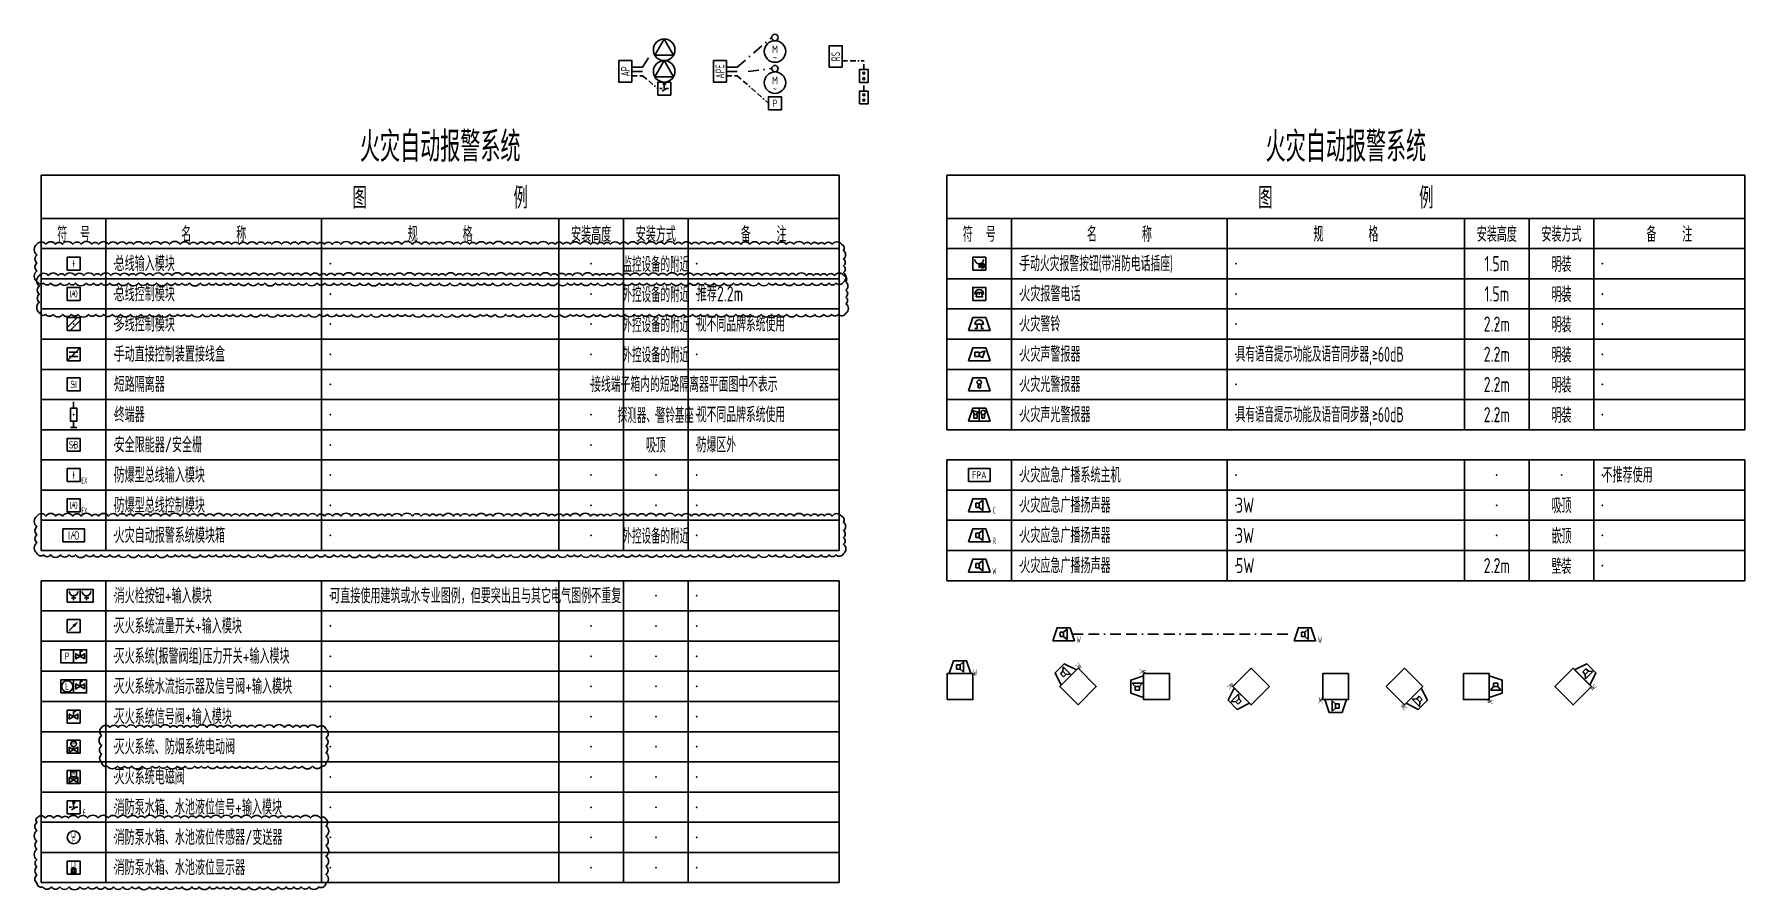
# Model space of a CAD drawing. Header units: millimetres. Extents: x -1040173 to 349982, y -145921 to 298175.
# Drawn here: x -566282 to -526618, y -69251 to -49416 of the extents above; entities that cross this region are included whole.
import ezdxf
from ezdxf.enums import TextEntityAlignment as Align

# ---------------------------------------------------------------- set-up
doc = ezdxf.new("R2010")
doc.units = ezdxf.units.MM
doc.header["$LTSCALE"] = 500
doc.header["$MEASUREMENT"] = 0
for name, pattern in [('BORDER', [1.75, 0.5, -0.25, 0.5, -0.25, 0, -0.25]), ('BORDER2', [0.875, 0.25, -0.125, 0.25, -0.125, 0, -0.125]), ('DASHDOT', [1, 0.5, -0.25, 0, -0.25])]:
    doc.linetypes.add(name, pattern=pattern)
doc.layers.get('0').update_dxf_attribs({"color": 255, "linetype": 'CONTINUOUS'})
for name, color, linetype in [('E-BAS-DEVC', 3, 'CONTINUOUS'), ('E-BRST-WIRE', 2, 'BORDER'), ('E-CTRL-WIRE', 3, 'BORDER2'), ('E-FAS-DEVC', 3, 'CONTINUOUS'), ('E-POWR-DEVC', 3, 'CONTINUOUS'), ('E-POWR-EQPM', 3, 'CONTINUOUS'), ('E-POWR-WIRE', 4, 'DASHDOT'), ('E-UNIV-DIAG', 2, 'CONTINUOUS'), ('E-UNIV-EL', 140, 'CONTINUOUS'), ('E-UNIV-NOTE', 6, 'CONTINUOUS'), ('S_COLU', 2, 'CONTINUOUS'), ('VPORTS', 7, 'CONTINUOUS')]:
    doc.layers.add(name, color=color, linetype=linetype)
doc.styles.add('TH-STYLE3', font='tssdeng.shx', dxfattribs={"width": 0.7, "bigfont": 'tssdchn.shx'})

# ---------------------------------------------------------------- blocks, each defined once
blk = doc.blocks.new('E-BKTS2')
for p, q in [((0, 0), (185, 0)), ((0, -7), (0, 0)), ((185, 0), (185, -7)), ((185, -7), (0, -7))]:
    blk.add_line(p, q)
at = {"linetype": 'Continuous'}
for p, q in [((15, 0), (15, -7)), ((65, 0), (65, -7)), ((120, 0), (120, -7)), ((135, 0), (135, -7)), ((150, 0), (150, -7))]:
    blk.add_line(p, q, dxfattribs=at)
for p in [(7.5, -3.5), (17, -3.5), (67, -3.5), (127.5, -3.5), (142.5, -3.5), (152, -3.5)]:
    blk.add_point(p, dxfattribs=at)
blk = doc.blocks.new('E-BKTS1')
blk.add_line((0, -10), (185, -10))
at = {"linetype": 'Continuous'}
for p, q in [((15, -10), (15, -17)), ((65, -10), (65, -17)), ((120, -10), (120, -17)), ((135, -10), (135, -17)), ((150, -10), (150, -17))]:
    blk.add_line(p, q, dxfattribs=at)
blk.add_lwpolyline([(0, 0), (185, 0), (185, -17), (0, -17)], close=True)
at = {"layer": 'E-UNIV-NOTE', "style": 'TH-STYLE3', "width": 0.7}
for s, height, p in [('图                例', 5, (92.5, -5)), ('安装高度', 3.5, (127.5, -13.5)), ('安装方式', 3.5, (142.5, -13.5))]:
    blk.add_text(s, height=height, dxfattribs=at).set_placement(p, align=Align.MIDDLE)
at = {"layer": 'E-UNIV-NOTE', "linetype": 'Continuous', "style": 'TH-STYLE3', "width": 0.7}
for s, p in [('符  号', (7.5, -13.5)), ('名       称', (40, -13.5)), ('规       格', (92.5, -13.5)), ('备    注', (167.5, -13.5))]:
    blk.add_text(s, height=3.5, dxfattribs=at).set_placement(p, align=Align.MIDDLE)
blk = doc.blocks.new('E-BFAS510')
blk.add_lwpolyline([(-1.5, -1.5), (-1.5, 1.5), (1.5, 1.5), (1.5, -1.5)], close=True)
at = {"layer": 'E-UNIV-EL', "style": 'TH-STYLE3', "width": 0.7}
blk.add_attdef('F', text='', height=1.7, dxfattribs=at).set_placement((0, 0), align=Align.MIDDLE)
blk = doc.blocks.new('E-BFAS521')
blk.add_lwpolyline([(-1.5, -1.5), (-1.5, 1.5), (1.5, 1.5), (1.5, -1.5)], close=True)
at = {"layer": 'E-UNIV-EL'}
for p, q in [((-1.5, -0.79), (0.79, 1.5)), ((-0.79, -1.5), (1.5, 0.79))]:
    blk.add_line(p, q, dxfattribs=at)
blk = doc.blocks.new('E-BFAS522')
blk.add_lwpolyline([(-1.5, -1.5), (-1.5, 1.5), (1.5, 1.5), (1.5, -1.5)], close=True)
at = {"layer": 'E-UNIV-EL'}
for p, q in [((-1.5, -1.5), (1.5, 1.5)), ((-1, 0.5), (1, 0.5)), ((-1, -0.5), (1, -0.5))]:
    blk.add_line(p, q, dxfattribs=at)
blk = doc.blocks.new('E-BFAS540')
blk.add_lwpolyline([(-1.5, -1.5), (-1.5, 1.5), (1.5, 1.5), (1.5, -1.5)], close=True)
at = {"layer": 'E-UNIV-EL', "style": 'TH-STYLE3', "width": 0.7}
blk.add_attdef('F', text='', height=1.7, dxfattribs=at).set_placement((0, 0), align=Align.MIDDLE)
blk = doc.blocks.new('E-BFAS610')
blk.add_lwpolyline([(-1.5, -1.5), (-1.5, 1.5), (1.5, 1.5), (1.5, -1.5)], close=True)
at = {"layer": 'E-UNIV-EL'}
for p, q in [((0, 0), (0, -1)), ((-0.5, -0.5), (0.5, -0.5))]:
    blk.add_line(p, q, dxfattribs=at)
blk.add_arc((0, 1), 1, 180, 0, dxfattribs=at)
blk = doc.blocks.new('E-BFAS620')
blk.add_lwpolyline([(-1.5, -1.5), (-1.5, 1.5), (1.5, 1.5), (1.5, -1.5)], close=True)
at = {"layer": 'E-UNIV-EL', "style": 'TH-STYLE3', "width": 0.7}
blk.add_attdef('F', text='', height=1.7, dxfattribs=at).set_placement((0, 0), align=Align.MIDDLE)
blk = doc.blocks.new('E-BFAS621-2')
blk.add_lwpolyline([(-1.5, -1.5), (-1.5, 1.5), (1.5, 1.5), (1.5, -1.5)], close=True)
at = {"layer": 'E-UNIV-EL'}
for p in [(0, 0), (0.58, 1.15)]:
    blk.add_line(p, (0, 1.15), dxfattribs=at)
blk.add_lwpolyline([(1, -0.58), (1, 0.58), (-1, -0.58), (-1, 0.58)], close=True, dxfattribs=at)
blk = doc.blocks.new('E-BFAS622')
blk.add_lwpolyline([(-1.5, -1.5), (-1.5, 1.5), (1.5, 1.5), (1.5, -1.5)], close=True)
at = {"layer": 'E-UNIV-EL'}
blk.add_circle((0, 0), 1.3, dxfattribs=at)
at = {"layer": 'E-UNIV-EL', "style": 'TH-STYLE3', "width": 0.7}
blk.add_attdef('S', text='', height=1.7, dxfattribs=at).set_placement((0, 0), align=Align.MIDDLE)
blk = doc.blocks.new('E-BFAS550')
blk.add_lwpolyline([(-1.5, -1.5), (-1.5, 1.5), (1.5, 1.5), (1.5, -1.5)], close=True)
at = {"layer": 'E-UNIV-EL', "style": 'TH-STYLE3', "width": 0.7}
blk.add_attdef('F', text='', height=1.7, dxfattribs=at).set_placement((0, 0), align=Align.MIDDLE)
blk = doc.blocks.new('E-BFAS520')
blk.add_lwpolyline([(-1.5, -1.5), (-1.5, 1.5), (1.5, 1.5), (1.5, -1.5)], close=True)
at = {"layer": 'E-UNIV-EL', "style": 'TH-STYLE3', "width": 0.5}
blk.add_attdef('F', text='', height=1.7, dxfattribs=at).set_placement((0, 0), align=Align.MIDDLE)
blk = doc.blocks.new('E-BFAS310')
blk.add_lwpolyline([(-2.5, -1.5), (-1.5, 1.5), (1.5, 1.5), (2.5, -1.5)], close=True)
at = {"layer": 'E-UNIV-EL'}
blk.add_line((1, 0), (-1, 0), dxfattribs=at)
for points in [[(-0.5, 0), (-0.5, -1), (-1, -1)], [(0.5, 0), (0.5, -1), (1, -1)]]:
    blk.add_lwpolyline(points, dxfattribs=at)
blk.add_arc((0, 0), 1, 0, 180, dxfattribs=at)
blk = doc.blocks.new('E-BFAS311')
blk.add_lwpolyline([(-2.5, -1.5), (-1.5, 1.5), (1.5, 1.5), (2.5, -1.5)], close=True)
at = {"layer": 'E-UNIV-EL'}
for p, q in [((-1, 0.5), (-1, -0.5)), ((0, 0.5), (-1, 0.5)), ((0, 0.25), (1.25, 0.83)), ((0, -0.5), (0, 0.5)), ((1.25, 0.83), (0.75, -0.83)), ((0, -0.5), (-1, -0.5)), ((0, -0.25), (0.75, -0.83))]:
    blk.add_line(p, q, dxfattribs=at)
blk = doc.blocks.new('E-BFAS320')
blk.add_lwpolyline([(-2.5, -1.5), (-1.5, 1.5), (1.5, 1.5), (2.5, -1.5)], close=True)
at = {"layer": 'E-UNIV-EL'}
for p, q in [((-0.3, 0.1), (-0.3, -0.8)), ((0.3, 0.1), (0.3, -0.8)), ((0.3, -0.8), (-0.3, -0.8))]:
    blk.add_line(p, q, dxfattribs=at)
blk.add_circle((0, 0.5), 0.5, dxfattribs=at)
blk = doc.blocks.new('E-BFAS330')
blk.add_lwpolyline([(-2.5, -1.5), (-1.5, 1.5), (1.5, 1.5), (2.5, -1.5)], close=True)
at = {"layer": 'E-UNIV-EL'}
for p, q in [((-1.56, 1), (-0.24, 0.6)), ((-1.1, 0), (-1.56, 1)), ((-0.5, 0), (-1.3, 0)), ((-1.3, 0), (-1.3, -0.8)), ((-0.7, 0), (-0.24, 0.6)), ((-0.5, 0), (-0.5, -0.8)), ((0, 1.5), (0, -1.5)), ((0.6, 0.1), (0.6, -0.8)), ((1.2, 0.1), (1.2, -0.8)), ((-1.3, -0.8), (-0.5, -0.8)), ((1.2, -0.8), (0.6, -0.8))]:
    blk.add_line(p, q, dxfattribs=at)
blk.add_circle((0.9, 0.5), 0.5, dxfattribs=at)
blk = doc.blocks.new('E-BFAS420')
blk.add_lwpolyline([(-2.5, -1.5), (-2.5, 1.5), (2.5, 1.5), (2.5, -1.5)], close=True)
at = {"layer": 'E-UNIV-EL', "style": 'TH-STYLE3', "width": 0.7}
blk.add_attdef('F', text='', height=1.7, dxfattribs=at).set_placement((0, 0), align=Align.MIDDLE)
blk = doc.blocks.new('E-BFAS212')
blk.add_lwpolyline([(-1.5, -1.5), (-1.5, 1.5), (1.5, 1.5), (1.5, -1.5)], close=True)
at = {"layer": 'E-UNIV-EL'}
blk.add_line((0, 0), (0, -1), dxfattribs=at)
for radius in [0.5, 0.25]:
    blk.add_circle((0.75, -0.5), radius, dxfattribs=at)
blk.add_arc((0, 1), 1, 180, 0, dxfattribs=at)
blk = doc.blocks.new('E-BFAS220')
blk.add_lwpolyline([(-1.5, -1.5), (-1.5, 1.5), (1.5, 1.5), (1.5, -1.5)], close=True)
at = {"layer": 'E-UNIV-EL'}
blk.add_lwpolyline([(0.58, 0), (1, 0, 1), (-1, 0), (-0.58, 0)], format="xyb", dxfattribs=at)
blk.add_lwpolyline([(-0.75, -0.67), (-0.5, 0.33), (0.5, 0.33), (0.75, -0.67)], close=True, dxfattribs=at)
blk = doc.blocks.new('E-BFAS510-3')
blk.add_lwpolyline([(-1.5, -1.5), (-1.5, 1.5), (1.5, 1.5), (1.5, -1.5)], close=True)
at = {"layer": 'E-UNIV-EL', "style": 'TH-STYLE3'}
for tag, height, width, p in [('F', 1.7, 0.7, (0, 0)), ('S', 1.5, 0.5, (2.5, -1.25))]:
    blk.add_attdef(tag, text='', height=height, dxfattribs=dict(at, width=width)).set_placement(p, align=Align.MIDDLE)
blk = doc.blocks.new('E-BFAS520-3')
blk.add_lwpolyline([(-1.5, -1.5), (-1.5, 1.5), (1.5, 1.5), (1.5, -1.5)], close=True)
at = {"layer": 'E-UNIV-EL', "style": 'TH-STYLE3', "width": 0.5}
for tag, height, p in [('F', 1.7, (0, 0)), ('S', 1.5, (2.5, -1.25))]:
    blk.add_attdef(tag, text='', height=height, dxfattribs=at).set_placement(p, align=Align.MIDDLE)
blk = doc.blocks.new('E-BFAS630-2')
blk.add_lwpolyline([(-1.5, -1.51), (-1.5, 1.49), (1.5, 1.49), (1.5, -1.51)], close=True)
at = {"layer": 'E-UNIV-EL'}
for p, q in [((0, 0.7), (0, 0.5)), ((0, 0.4), (0, 0.25)), ((0, 0.15), (0, 0)), ((0.2, 1.07), (0.45, 1.07)), ((-1, -0.01), (-0.5, -0.01)), ((0, -0.1), (0, -0.3))]:
    blk.add_line(p, q, dxfattribs=at)
blk.add_lwpolyline([(0, 1.45, -0.533333), (0, 0.7, -0.533333)], format="xyb", close=True, dxfattribs=at)
blk.add_lwpolyline([(1, -0.01), (0.5, -0.01), (-0.5, -0.59)], dxfattribs=at)
at = {"layer": 'E-UNIV-EL', "style": 'TH-STYLE3', "width": 0.5}
blk.add_attdef('F', text='', height=1.5, dxfattribs=at).set_placement((2.5, -1.26), align=Align.MIDDLE)
blk = doc.blocks.new('E-BFAS410-2')
blk.add_lwpolyline([(-2.5, -1.5), (-1.5, 1.5), (1.5, 1.5), (2.5, -1.5)], close=True)
at = {"layer": 'E-UNIV-EL'}
for p, q in [((0, 0.5), (-0.8, 0.5)), ((-0.8, 0.5), (-0.8, -0.5)), ((0, 0.5), (0.8, 1.2)), ((0, -0.5), (0, 0.5)), ((0.8, 1.2), (0.8, -1.2)), ((0, -0.5), (-0.8, -0.5)), ((0, -0.5), (0.8, -1.2))]:
    blk.add_line(p, q, dxfattribs=at)
at = {"layer": 'E-UNIV-EL', "style": 'TH-STYLE3', "width": 0.5}
blk.add_attdef('F', text='', height=1.5, dxfattribs=at).set_placement((3.5, -1.25), align=Align.MIDDLE)
blk = doc.blocks.new('E-BFAS410-3')
blk.add_lwpolyline([(-2.5, -1.5), (-1.5, 1.5), (1.5, 1.5), (2.5, -1.5)], close=True)
at = {"layer": 'E-UNIV-EL'}
for p, q in [((0, 0.5), (-0.8, 0.5)), ((-0.8, 0.5), (-0.8, -0.5)), ((0, 0.5), (0.8, 1.2)), ((0, -0.5), (0, 0.5)), ((0.8, 1.2), (0.8, -1.2)), ((0, -0.5), (-0.8, -0.5)), ((0, -0.5), (0.8, -1.2))]:
    blk.add_line(p, q, dxfattribs=at)
at = {"layer": 'E-UNIV-EL', "style": 'TH-STYLE3', "width": 0.5}
blk.add_attdef('F', text='', height=1.5, dxfattribs=at).set_placement((3.5, -1.25), align=Align.MIDDLE)
blk = doc.blocks.new('E-BFAS410-4')
blk.add_lwpolyline([(-2.5, -1.5), (-1.5, 1.5), (1.5, 1.5), (2.5, -1.5)], close=True)
at = {"layer": 'E-UNIV-EL'}
for p, q in [((0, 0.5), (-0.8, 0.5)), ((-0.8, 0.5), (-0.8, -0.5)), ((0, 0.5), (0.8, 1.2)), ((0, -0.5), (0, 0.5)), ((0.8, 1.2), (0.8, -1.2)), ((0, -0.5), (-0.8, -0.5)), ((0, -0.5), (0.8, -1.2))]:
    blk.add_line(p, q, dxfattribs=at)
at = {"layer": 'E-UNIV-EL', "style": 'TH-STYLE3', "width": 0.5}
blk.add_attdef('F', text='', height=1.5, dxfattribs=at).set_placement((3.5, -1.25), align=Align.MIDDLE)
blk = doc.blocks.new('E-BFAS910')
for p, q in [((1.5, 0), (0, 0)), ((6, 0), (4.5, 0)), ((6, -0.75), (6, 0.75))]:
    blk.add_line(p, q)
blk.add_lwpolyline([(1.5, -0.75), (1.5, 0.75), (4.5, 0.75), (4.5, -0.75)], close=True)
blk = doc.blocks.new('E-BFAS621-4')
blk.add_lwpolyline([(-1.5, -1.5), (-1.5, 1.5), (1.5, 1.5), (1.5, -1.5)], close=True)
at = {"layer": 'E-UNIV-EL'}
blk.add_line((0, 0), (0, -0.7), dxfattribs=at)
blk.add_lwpolyline([(1, -1.28), (1, -0.12), (-1, -1.28), (-1, -0.12)], close=True, dxfattribs=at)
blk.add_circle((0, 0.65), 0.65, dxfattribs=at)
at = {"layer": 'E-UNIV-EL', "style": 'TH-STYLE3', "width": 0.7}
blk.add_attdef('F', text='', height=1, dxfattribs=at).set_placement((0, 0.65), align=Align.MIDDLE)
blk = doc.blocks.new('E-BFAS621-3')
blk.add_lwpolyline([(-1.5, -1.5), (-1.5, 1.5), (1.5, 1.5), (1.5, -1.5)], close=True)
at = {"layer": 'E-UNIV-EL'}
for p, q in [((-0.65, 1.3), (0.65, 1.3)), ((-0.65, 0), (-0.65, 1.3)), ((-0.65, 0), (0.65, 0)), ((0, 0), (0, -0.7)), ((0.65, 0), (0.65, 1.3))]:
    blk.add_line(p, q, dxfattribs=at)
blk.add_lwpolyline([(1, -1.28), (1, -0.12), (-1, -1.28), (-1, -0.12)], close=True, dxfattribs=at)
at = {"layer": 'E-UNIV-EL', "style": 'TH-STYLE3', "width": 0.7}
blk.add_attdef('F', text='', height=1, dxfattribs=at).set_placement((0, 0.65), align=Align.MIDDLE)
blk = doc.blocks.new('E-BFAS011')
blk.add_lwpolyline([(-2.5, -1.5), (-2.5, 1.5), (2.5, 1.5), (2.5, -1.5)], close=True)
at = {"layer": 'E-UNIV-EL', "style": 'TH-STYLE3', "width": 0.7}
blk.add_attdef('F', text='', height=2, dxfattribs=at).set_placement((0, 0), align=Align.MIDDLE)
blk = doc.blocks.new('E-BFAS622-2')
blk.add_lwpolyline([(-1.5, -1.5), (-1.5, 1.5), (1.5, 1.5), (1.5, -1.5)], close=True)
at = {"layer": 'E-UNIV-EL'}
blk.add_line((-1.06, -1.06), (0, 0), dxfattribs=at)
blk.add_lwpolyline([(0, 0, 0.75, 0, 0), (1.06, 1.06, 0, 0, 0)], format="xyseb", dxfattribs=at)
blk = doc.blocks.new('E-BFAS630-3')
blk.add_circle((0, 0), 1.5)
at = {"layer": 'E-UNIV-EL', "style": 'TH-STYLE3', "width": 0.5}
for p in [(0, 0.75), (0, -0.75)]:
    blk.add_attdef('F', text='', height=1.5, dxfattribs=at).set_placement(p, align=Align.MIDDLE)
blk = doc.blocks.new('E-BFAS630-4')
blk.add_lwpolyline([(-1.5, -1.5), (-1.5, 1.5), (1.5, 1.5), (1.5, -1.5)], close=True)
at = {"layer": 'E-UNIV-EL'}
for points in [[(-0.5, -0.25), (-0.5, -1.25), (0.5, -1.25), (0.5, -0.25)], [(-0.3, -0.45), (-0.3, -1.05), (0.3, -1.05), (0.3, -0.45)]]:
    blk.add_lwpolyline(points, close=True, dxfattribs=at)
at = {"layer": 'E-UNIV-EL', "style": 'TH-STYLE3', "width": 0.5}
blk.add_attdef('F', text='', height=1.5, dxfattribs=at).set_placement((0, 0.75), align=Align.MIDDLE)
blk = doc.blocks.new('E-BDB054')
blk.add_circle((0, 0), 2.5)
at = {"layer": 'E-UNIV-EL'}
blk.add_lwpolyline([(0, 2.5), (-2.17, -1.25), (2.17, -1.25)], close=True, dxfattribs=at)
blk = doc.blocks.new('E-BFAS23-3')
blk.add_lwpolyline([(-1.5, -1.5), (-1.5, 1.5), (1.5, 1.5), (1.5, -1.5)], close=True)
at = {"layer": 'E-UNIV-EL'}
for p, q in [((-1, 0), (-0.5, 0)), ((0, 0.71), (0, 0.51)), ((0, 0.41), (0, 0.26)), ((0, 0.16), (0, 0.01)), ((0.2, 1.08), (0.45, 1.08)), ((0, -0.09), (0, -0.29))]:
    blk.add_line(p, q, dxfattribs=at)
blk.add_lwpolyline([(1, 0), (0.5, 0), (-0.5, -0.58)], dxfattribs=at)
blk.add_lwpolyline([(0, 1.46, -0.533333), (0, 0.71, -0.533333)], format="xyb", close=True, dxfattribs=at)
blk = doc.blocks.new('E-BDB001')
blk.add_lwpolyline([(-2.5, -1.5), (-2.5, 1.5), (2.5, 1.5), (2.5, -1.5)], close=True)
at = {"layer": 'E-UNIV-EL', "style": 'TH-STYLE3', "width": 0.7}
blk.add_attdef('BOX', text='', height=2, dxfattribs=at).set_placement((0, 0), align=Align.MIDDLE)
blk = doc.blocks.new('E-BDB004')
blk.add_lwpolyline([(-2.5, -1.5), (-2.5, 1.5), (2.5, 1.5), (2.5, -1.5)], close=True)
at = {"layer": 'E-UNIV-EL', "style": 'TH-STYLE3', "width": 0.7}
blk.add_attdef('BOX', text='', height=2, dxfattribs=at).set_placement((0, 0), align=Align.MIDDLE)
blk = doc.blocks.new('E-BDB052')
blk.add_circle((0, 0), 2.5)
at = {"layer": 'E-UNIV-EL', "style": 'TH-STYLE3', "width": 0.7}
for s, p in [('M', (0, 0.5)), ('~', (0, -1.5))]:
    blk.add_text(s, height=1.8, dxfattribs=at).set_placement(p, align=Align.MIDDLE)
blk = doc.blocks.new('E-BFAS810')
blk.add_lwpolyline([(-2.5, -1.5), (-2.5, 1.5), (2.5, 1.5), (2.5, -1.5)], close=True)
at = {"layer": 'E-UNIV-EL', "style": 'TH-STYLE3', "width": 0.7}
blk.add_attdef('BOX', text='', height=2, dxfattribs=at).set_placement((0, 0), align=Align.MIDDLE)
blk = doc.blocks.new('E-BSW121')
blk.add_lwpolyline([(-1, -1.5), (-1, 1.5), (1, 1.5), (1, -1.5)], close=True)
at = {"layer": 'E-UNIV-EL'}
for centre in [(0, 0.625), (0, -0.625)]:
    blk.add_circle(centre, 0.25, dxfattribs=at)

msp = doc.modelspace()

# ---------------------------------------------------------------- linework, layer by layer
at = {"layer": 'E-BRST-WIRE'}
msp.add_line((-542212, -63327), (-537019, -63327), dxfattribs=at)
at = {"layer": 'E-CTRL-WIRE'}
for p, q in [((-547547, -50033), (-547047, -50033)), ((-547047, -50233), (-547047, -50033)), ((-552424, -50378), (-552174, -50378)), ((-552174, -50378), (-551824, -50678)), ((-550231, -50378), (-549981, -50378)), ((-549981, -50378), (-549256, -51017)), ((-547047, -50733), (-547047, -50533))]:
    msp.add_line(p, q, dxfattribs=at)
at = {"layer": 'E-POWR-DEVC'}
for centre in [(-549106, -49491), (-549106, -50214)]:
    msp.add_circle(centre, 75, dxfattribs=at)
at = {"layer": 'E-POWR-WIRE'}
for p, q in [((-549981, -50178), (-549181, -49491)), ((-552174, -50178), (-551924, -49778)), ((-552424, -50178), (-552174, -50178)), ((-552424, -50278), (-551924, -50278)), ((-550231, -50178), (-549981, -50178)), ((-550231, -50278), (-549731, -50278)), ((-549731, -50278), (-549181, -50214))]:
    msp.add_line(p, q, dxfattribs=at)
at = {"layer": 'E-UNIV-NOTE'}
for points in [[(-566218, -54286, -0.520567), (-566012, -54286, -0.520567), (-565785, -54286, -0.520567), (-565629, -54286, -0.520567), (-565389, -54286, -0.520567), (-565191, -54286, -0.520567), (-564949, -54286, -0.520567), (-564792, -54286, -0.520567), (-564559, -54286, -0.520567), (-564349, -54286, -0.520567), (-564142, -54286, -0.520567), (-563981, -54286, -0.520567), (-563750, -54286, -0.520567), (-563583, -54286, -0.520567), (-563348, -54286, -0.520567), (-563145, -54286, -0.520567), (-562896, -54286, -0.520567), (-562679, -54286, -0.520567), (-562499, -54286, -0.520567), (-562306, -54286, -0.520567), (-562121, -54286, -0.520567), (-561894, -54286, -0.520567), (-561706, -54286, -0.520567), (-561524, -54286, -0.520567), (-561339, -54286, -0.520567), (-561126, -54286, -0.520567), (-560928, -54286, -0.520567), (-560773, -54286, -0.520567), (-560546, -54286, -0.520567), (-560341, -54286, -0.520567), (-560151, -54286, -0.520567), (-559934, -54286, -0.520567), (-559721, -54286, -0.520567), (-559552, -54286, -0.520567), (-559368, -54286, -0.520567), (-559172, -54286, -0.520567), (-558927, -54286, -0.520567), (-558714, -54286, -0.520567), (-558525, -54286, -0.520567), (-558311, -54286, -0.520567), (-558151, -54286, -0.520567), (-557983, -54286, -0.520567), (-557763, -54286, -0.520567), (-557514, -54286, -0.520567), (-557309, -54286, -0.520567), (-557119, -54286, -0.520567), (-556958, -54286, -0.520567), (-556802, -54286, -0.520567), (-556560, -54286, -0.520567), (-556396, -54286, -0.520567), (-556191, -54286, -0.520567), (-556031, -54286, -0.520567), (-555801, -54286, -0.520567), (-555641, -54286, -0.520567), (-555391, -54286, -0.520567), (-555205, -54286, -0.520567), (-555007, -54286, -0.520567), (-554775, -54286, -0.520567), (-554605, -54286, -0.520567), (-554359, -54286, -0.520567), (-554207, -54286, -0.520567), (-554015, -54286, -0.520567), (-553854, -54286, -0.520567), (-553625, -54286, -0.520567), (-553381, -54286, -0.520567), (-553227, -54286, -0.520567), (-553073, -54286, -0.520567), (-552916, -54286, -0.520567), (-552706, -54286, -0.520567), (-552516, -54286, -0.520567), (-552296, -54286, -0.520567), (-552093, -54286, -0.520567), (-551864, -54286, -0.520567), (-551671, -54286, -0.520567), (-551423, -54286, -0.520567), (-551268, -54286, -0.520567), (-551044, -54286, -0.520567), (-550868, -54286, -0.520567), (-550665, -54286, -0.520567), (-550513, -54286, -0.520567), (-550291, -54286, -0.520567), (-550086, -54286, -0.520567), (-549892, -54286, -0.520567), (-549688, -54286, -0.520567), (-549463, -54286, -0.520567), (-549258, -54286, -0.520567), (-549050, -54286, -0.520567), (-548851, -54286, -0.520567), (-548667, -54286, -0.520567), (-548430, -54286, -0.520567), (-548271, -54286, -0.520567), (-548106, -54286, -0.520567), (-547954, -54286, -0.520567), (-547781, -54286, -0.520567), (-547567, -54286, -0.520567), (-547518, -54435, -0.520567), (-547518, -54623, -0.520567), (-547518, -54787, -0.520567), (-547518, -54939, -0.520567), (-547518, -55161, -0.520567), (-547695, -55186, -0.520567), (-547849, -55186, -0.520567), (-548034, -55186, -0.520567), (-548241, -55186, -0.520567), (-548449, -55186, -0.520567), (-548661, -55186, -0.520567), (-548889, -55186, -0.520567), (-549087, -55186, -0.520567), (-549246, -55186, -0.520567), (-549484, -55186, -0.520567), (-549728, -55186, -0.520567), (-549900, -55186, -0.520567), (-550070, -55186, -0.520567), (-550288, -55186, -0.520567), (-550520, -55186, -0.520567), (-550722, -55186, -0.520567), (-550888, -55186, -0.520567), (-551077, -55186, -0.520567), (-551284, -55186, -0.520567), (-551502, -55186, -0.520567), (-551671, -55186, -0.520567), (-551856, -55186, -0.520567), (-552074, -55186, -0.520567), (-552248, -55186, -0.520567), (-552423, -55186, -0.520567), (-552637, -55186, -0.520567), (-552816, -55186, -0.520567), (-552982, -55186, -0.520567), (-553215, -55186, -0.520567), (-553373, -55186, -0.520567), (-553602, -55186, -0.520567), (-553761, -55186, -0.520567), (-553913, -55186, -0.520567), (-554148, -55186, -0.520567), (-554368, -55186, -0.520567), (-554611, -55186, -0.520567), (-554787, -55186, -0.520567), (-554996, -55186, -0.520567), (-555232, -55186, -0.520567), (-555406, -55186, -0.520567), (-555652, -55186, -0.520567), (-555845, -55186, -0.520567), (-556001, -55186, -0.520567), (-556226, -55186, -0.520567), (-556409, -55186, -0.520567), (-556648, -55186, -0.520567), (-556890, -55186, -0.520567), (-557095, -55186, -0.520567), (-557314, -55186, -0.520567), (-557558, -55186, -0.520567), (-557735, -55186, -0.520567), (-557910, -55186, -0.520567), (-558099, -55186, -0.520567), (-558283, -55186, -0.520567), (-558530, -55186, -0.520567), (-558734, -55186, -0.520567), (-558979, -55186, -0.520567), (-559161, -55186, -0.520567), (-559333, -55186, -0.520567), (-559541, -55186, -0.520567), (-559727, -55186, -0.520567), (-559972, -55186, -0.520567), (-560154, -55186, -0.520567), (-560360, -55186, -0.520567), (-560520, -55186, -0.520567), (-560686, -55186, -0.520567), (-560935, -55186, -0.520567), (-561089, -55186, -0.520567), (-561319, -55186, -0.520567), (-561538, -55186, -0.520567), (-561727, -55186, -0.520567), (-561884, -55186, -0.520567), (-562070, -55186, -0.520567), (-562233, -55186, -0.520567), (-562434, -55186, -0.520567), (-562684, -55186, -0.520567), (-562859, -55186, -0.520567), (-563011, -55186, -0.520567), (-563199, -55186, -0.520567), (-563446, -55186, -0.520567), (-563660, -55186, -0.520567), (-563864, -55186, -0.520567), (-564104, -55186, -0.520567), (-564331, -55186, -0.520567), (-564529, -55186, -0.520567), (-564726, -55186, -0.520567), (-564909, -55186, -0.520567), (-565080, -55186, -0.520567), (-565322, -55186, -0.520567), (-565475, -55186, -0.520567), (-565675, -55186, -0.520567), (-565900, -55186, -0.520567), (-566067, -55186, -0.520567), (-566218, -55148, -0.520567), (-566218, -54906, -0.520567), (-566218, -54718, -0.520567), (-566218, -54533, -0.520567)], [(-566162, -55011, -0.520567), (-565956, -55011, -0.520567), (-565729, -55011, -0.520567), (-565573, -55011, -0.520567), (-565333, -55011, -0.520567), (-565135, -55011, -0.520567), (-564893, -55011, -0.520567), (-564736, -55011, -0.520567), (-564503, -55011, -0.520567), (-564293, -55011, -0.520567), (-564086, -55011, -0.520567), (-563925, -55011, -0.520567), (-563694, -55011, -0.520567), (-563527, -55011, -0.520567), (-563292, -55011, -0.520567), (-563089, -55011, -0.520567), (-562840, -55011, -0.520567), (-562624, -55011, -0.520567), (-562443, -55011, -0.520567), (-562250, -55011, -0.520567), (-562065, -55011, -0.520567), (-561838, -55011, -0.520567), (-561650, -55011, -0.520567), (-561468, -55011, -0.520567), (-561283, -55011, -0.520567), (-561070, -55011, -0.520567), (-560872, -55011, -0.520567), (-560717, -55011, -0.520567), (-560490, -55011, -0.520567), (-560285, -55011, -0.520567), (-560095, -55011, -0.520567), (-559878, -55011, -0.520567), (-559665, -55011, -0.520567), (-559496, -55011, -0.520567), (-559312, -55011, -0.520567), (-559116, -55011, -0.520567), (-558871, -55011, -0.520567), (-558658, -55011, -0.520567), (-558469, -55011, -0.520567), (-558255, -55011, -0.520567), (-558096, -55011, -0.520567), (-557927, -55011, -0.520567), (-557707, -55011, -0.520567), (-557458, -55011, -0.520567), (-557254, -55011, -0.520567), (-557063, -55011, -0.520567), (-556902, -55011, -0.520567), (-556747, -55011, -0.520567), (-556504, -55011, -0.520567), (-556340, -55011, -0.520567), (-556135, -55011, -0.520567), (-555975, -55011, -0.520567), (-555745, -55011, -0.520567), (-555585, -55011, -0.520567), (-555335, -55011, -0.520567), (-555149, -55011, -0.520567), (-554951, -55011, -0.520567), (-554719, -55011, -0.520567), (-554549, -55011, -0.520567), (-554303, -55011, -0.520567), (-554151, -55011, -0.520567), (-553959, -55011, -0.520567), (-553799, -55011, -0.520567), (-553569, -55011, -0.520567), (-553325, -55011, -0.520567), (-553171, -55011, -0.520567), (-553017, -55011, -0.520567), (-552860, -55011, -0.520567), (-552650, -55011, -0.520567), (-552461, -55011, -0.520567), (-552240, -55011, -0.520567), (-552037, -55011, -0.520567), (-551808, -55011, -0.520567), (-551615, -55011, -0.520567), (-551367, -55011, -0.520567), (-551212, -55011, -0.520567), (-550988, -55011, -0.520567), (-550812, -55011, -0.520567), (-550609, -55011, -0.520567), (-550457, -55011, -0.520567), (-550235, -55011, -0.520567), (-550030, -55011, -0.520567), (-549836, -55011, -0.520567), (-549632, -55011, -0.520567), (-549407, -55011, -0.520567), (-549202, -55011, -0.520567), (-548994, -55011, -0.520567), (-548795, -55011, -0.520567), (-548611, -55011, -0.520567), (-548374, -55011, -0.520567), (-548215, -55011, -0.520567), (-548050, -55011, -0.520567), (-547899, -55011, -0.520567), (-547725, -55011, -0.520567), (-547511, -55011, -0.520567), (-547462, -55160, -0.520567), (-547462, -55348, -0.520567), (-547462, -55512, -0.520567), (-547462, -55664, -0.520567), (-547462, -55886, -0.520567), (-547639, -55911, -0.520567), (-547793, -55911, -0.520567), (-547978, -55911, -0.520567), (-548185, -55911, -0.520567), (-548393, -55911, -0.520567), (-548605, -55911, -0.520567), (-548833, -55911, -0.520567), (-549031, -55911, -0.520567), (-549190, -55911, -0.520567), (-549428, -55911, -0.520567), (-549672, -55911, -0.520567), (-549844, -55911, -0.520567), (-550014, -55911, -0.520567), (-550232, -55911, -0.520567), (-550464, -55911, -0.520567), (-550666, -55911, -0.520567), (-550832, -55911, -0.520567), (-551021, -55911, -0.520567), (-551228, -55911, -0.520567), (-551446, -55911, -0.520567), (-551615, -55911, -0.520567), (-551800, -55911, -0.520567), (-552018, -55911, -0.520567), (-552192, -55911, -0.520567), (-552367, -55911, -0.520567), (-552581, -55911, -0.520567), (-552760, -55911, -0.520567), (-552926, -55911, -0.520567), (-553159, -55911, -0.520567), (-553317, -55911, -0.520567), (-553547, -55911, -0.520567), (-553705, -55911, -0.520567), (-553857, -55911, -0.520567), (-554093, -55911, -0.520567), (-554312, -55911, -0.520567), (-554555, -55911, -0.520567), (-554731, -55911, -0.520567), (-554940, -55911, -0.520567), (-555176, -55911, -0.520567), (-555350, -55911, -0.520567), (-555596, -55911, -0.520567), (-555789, -55911, -0.520567), (-555945, -55911, -0.520567), (-556170, -55911, -0.520567), (-556354, -55911, -0.520567), (-556592, -55911, -0.520567), (-556834, -55911, -0.520567), (-557039, -55911, -0.520567), (-557258, -55911, -0.520567), (-557502, -55911, -0.520567), (-557679, -55911, -0.520567), (-557854, -55911, -0.520567), (-558043, -55911, -0.520567), (-558227, -55911, -0.520567), (-558474, -55911, -0.520567), (-558678, -55911, -0.520567), (-558923, -55911, -0.520567), (-559105, -55911, -0.520567), (-559277, -55911, -0.520567), (-559485, -55911, -0.520567), (-559671, -55911, -0.520567), (-559916, -55911, -0.520567), (-560098, -55911, -0.520567), (-560305, -55911, -0.520567), (-560464, -55911, -0.520567), (-560630, -55911, -0.520567), (-560879, -55911, -0.520567), (-561033, -55911, -0.520567), (-561263, -55911, -0.520567), (-561482, -55911, -0.520567), (-561671, -55911, -0.520567), (-561828, -55911, -0.520567), (-562015, -55911, -0.520567), (-562177, -55911, -0.520567), (-562378, -55911, -0.520567), (-562628, -55911, -0.520567), (-562803, -55911, -0.520567), (-562955, -55911, -0.520567), (-563143, -55911, -0.520567), (-563390, -55911, -0.520567), (-563604, -55911, -0.520567), (-563808, -55911, -0.520567), (-564048, -55911, -0.520567), (-564275, -55911, -0.520567), (-564473, -55911, -0.520567), (-564670, -55911, -0.520567), (-564853, -55911, -0.520567), (-565024, -55911, -0.520567), (-565266, -55911, -0.520567), (-565419, -55911, -0.520567), (-565619, -55911, -0.520567), (-565844, -55911, -0.520567), (-566011, -55911, -0.520567), (-566162, -55873, -0.520567), (-566162, -55631, -0.520567), (-566162, -55443, -0.520567), (-566162, -55257, -0.520567)], [(-566218, -60586, -0.520567), (-566012, -60586, -0.520567), (-565785, -60586, -0.520567), (-565629, -60586, -0.520567), (-565389, -60586, -0.520567), (-565191, -60586, -0.520567), (-564949, -60586, -0.520567), (-564792, -60586, -0.520567), (-564559, -60586, -0.520567), (-564349, -60586, -0.520567), (-564142, -60586, -0.520567), (-563981, -60586, -0.520567), (-563750, -60586, -0.520567), (-563583, -60586, -0.520567), (-563348, -60586, -0.520567), (-563145, -60586, -0.520567), (-562896, -60586, -0.520567), (-562679, -60586, -0.520567), (-562499, -60586, -0.520567), (-562306, -60586, -0.520567), (-562121, -60586, -0.520567), (-561894, -60586, -0.520567), (-561706, -60586, -0.520567), (-561524, -60586, -0.520567), (-561339, -60586, -0.520567), (-561126, -60586, -0.520567), (-560928, -60586, -0.520567), (-560773, -60586, -0.520567), (-560546, -60586, -0.520567), (-560341, -60586, -0.520567), (-560151, -60586, -0.520567), (-559934, -60586, -0.520567), (-559721, -60586, -0.520567), (-559552, -60586, -0.520567), (-559368, -60586, -0.520567), (-559172, -60586, -0.520567), (-558927, -60586, -0.520567), (-558714, -60586, -0.520567), (-558525, -60586, -0.520567), (-558311, -60586, -0.520567), (-558151, -60586, -0.520567), (-557983, -60586, -0.520567), (-557763, -60586, -0.520567), (-557514, -60586, -0.520567), (-557309, -60586, -0.520567), (-557119, -60586, -0.520567), (-556958, -60586, -0.520567), (-556802, -60586, -0.520567), (-556560, -60586, -0.520567), (-556396, -60586, -0.520567), (-556191, -60586, -0.520567), (-556031, -60586, -0.520567), (-555801, -60586, -0.520567), (-555641, -60586, -0.520567), (-555391, -60586, -0.520567), (-555205, -60586, -0.520567), (-555007, -60586, -0.520567), (-554775, -60586, -0.520567), (-554605, -60586, -0.520567), (-554359, -60586, -0.520567), (-554207, -60586, -0.520567), (-554015, -60586, -0.520567), (-553854, -60586, -0.520567), (-553625, -60586, -0.520567), (-553381, -60586, -0.520567), (-553227, -60586, -0.520567), (-553073, -60586, -0.520567), (-552916, -60586, -0.520567), (-552706, -60586, -0.520567), (-552516, -60586, -0.520567), (-552296, -60586, -0.520567), (-552093, -60586, -0.520567), (-551864, -60586, -0.520567), (-551671, -60586, -0.520567), (-551423, -60586, -0.520567), (-551268, -60586, -0.520567), (-551044, -60586, -0.520567), (-550868, -60586, -0.520567), (-550665, -60586, -0.520567), (-550513, -60586, -0.520567), (-550291, -60586, -0.520567), (-550086, -60586, -0.520567), (-549892, -60586, -0.520567), (-549688, -60586, -0.520567), (-549463, -60586, -0.520567), (-549258, -60586, -0.520567), (-549050, -60586, -0.520567), (-548851, -60586, -0.520567), (-548667, -60586, -0.520567), (-548430, -60586, -0.520567), (-548271, -60586, -0.520567), (-548106, -60586, -0.520567), (-547954, -60586, -0.520567), (-547781, -60586, -0.520567), (-547567, -60586, -0.520567), (-547518, -60735, -0.520567), (-547518, -60923, -0.520567), (-547518, -61087, -0.520567), (-547518, -61239, -0.520567), (-547518, -61461, -0.520567), (-547695, -61486, -0.520567), (-547849, -61486, -0.520567), (-548034, -61486, -0.520567), (-548241, -61486, -0.520567), (-548449, -61486, -0.520567), (-548661, -61486, -0.520567), (-548889, -61486, -0.520567), (-549087, -61486, -0.520567), (-549246, -61486, -0.520567), (-549484, -61486, -0.520567), (-549728, -61486, -0.520567), (-549900, -61486, -0.520567), (-550070, -61486, -0.520567), (-550288, -61486, -0.520567), (-550520, -61486, -0.520567), (-550722, -61486, -0.520567), (-550888, -61486, -0.520567), (-551077, -61486, -0.520567), (-551284, -61486, -0.520567), (-551502, -61486, -0.520567), (-551671, -61486, -0.520567), (-551856, -61486, -0.520567), (-552074, -61486, -0.520567), (-552248, -61486, -0.520567), (-552423, -61486, -0.520567), (-552637, -61486, -0.520567), (-552816, -61486, -0.520567), (-552982, -61486, -0.520567), (-553215, -61486, -0.520567), (-553373, -61486, -0.520567), (-553602, -61486, -0.520567), (-553761, -61486, -0.520567), (-553913, -61486, -0.520567), (-554148, -61486, -0.520567), (-554368, -61486, -0.520567), (-554611, -61486, -0.520567), (-554787, -61486, -0.520567), (-554996, -61486, -0.520567), (-555232, -61486, -0.520567), (-555406, -61486, -0.520567), (-555652, -61486, -0.520567), (-555845, -61486, -0.520567), (-556001, -61486, -0.520567), (-556226, -61486, -0.520567), (-556409, -61486, -0.520567), (-556648, -61486, -0.520567), (-556890, -61486, -0.520567), (-557095, -61486, -0.520567), (-557314, -61486, -0.520567), (-557558, -61486, -0.520567), (-557735, -61486, -0.520567), (-557910, -61486, -0.520567), (-558099, -61486, -0.520567), (-558283, -61486, -0.520567), (-558530, -61486, -0.520567), (-558734, -61486, -0.520567), (-558979, -61486, -0.520567), (-559161, -61486, -0.520567), (-559333, -61486, -0.520567), (-559541, -61486, -0.520567), (-559727, -61486, -0.520567), (-559972, -61486, -0.520567), (-560154, -61486, -0.520567), (-560360, -61486, -0.520567), (-560520, -61486, -0.520567), (-560686, -61486, -0.520567), (-560935, -61486, -0.520567), (-561089, -61486, -0.520567), (-561319, -61486, -0.520567), (-561538, -61486, -0.520567), (-561727, -61486, -0.520567), (-561884, -61486, -0.520567), (-562070, -61486, -0.520567), (-562233, -61486, -0.520567), (-562434, -61486, -0.520567), (-562684, -61486, -0.520567), (-562859, -61486, -0.520567), (-563011, -61486, -0.520567), (-563199, -61486, -0.520567), (-563446, -61486, -0.520567), (-563660, -61486, -0.520567), (-563864, -61486, -0.520567), (-564104, -61486, -0.520567), (-564331, -61486, -0.520567), (-564529, -61486, -0.520567), (-564726, -61486, -0.520567), (-564909, -61486, -0.520567), (-565080, -61486, -0.520567), (-565322, -61486, -0.520567), (-565475, -61486, -0.520567), (-565675, -61486, -0.520567), (-565900, -61486, -0.520567), (-566067, -61486, -0.520567), (-566218, -61448, -0.520567), (-566218, -61206, -0.520567), (-566218, -61018, -0.520567), (-566218, -60833, -0.520567)], [(-564718, -65486, -0.520567), (-564525, -65486, -0.520567), (-564336, -65486, -0.520567), (-564143, -65486, -0.520567), (-563929, -65486, -0.520567), (-563735, -65486, -0.520567), (-563579, -65486, -0.520567), (-563356, -65486, -0.520567), (-563129, -65486, -0.520567), (-562979, -65486, -0.520567), (-562812, -65486, -0.520567), (-562660, -65486, -0.520567), (-562505, -65486, -0.520567), (-562277, -65486, -0.520567), (-562040, -65486, -0.520567), (-561890, -65486, -0.520567), (-561702, -65486, -0.520567), (-561517, -65486, -0.520567), (-561341, -65486, -0.520567), (-561161, -65486, -0.520567), (-560951, -65486, -0.520567), (-560727, -65486, -0.520567), (-560481, -65486, -0.520567), (-560279, -65486, -0.520567), (-560116, -65486, -0.520567), (-559938, -65486, -0.520567), (-559717, -65486, -0.520567), (-559518, -65520, -0.520567), (-559518, -65731, -0.520567), (-559518, -65916, -0.520567), (-559518, -66073, -0.520567), (-559518, -66302, -0.520567), (-559611, -66386, -0.520567), (-559829, -66386, -0.520567), (-560071, -66386, -0.520567), (-560241, -66386, -0.520567), (-560476, -66386, -0.520567), (-560677, -66386, -0.520567), (-560913, -66386, -0.520567), (-561135, -66386, -0.520567), (-561333, -66386, -0.520567), (-561515, -66386, -0.520567), (-561693, -66386, -0.520567), (-561859, -66386, -0.520567), (-562041, -66386, -0.520567), (-562254, -66386, -0.520567), (-562411, -66386, -0.520567), (-562564, -66386, -0.520567), (-562784, -66386, -0.520567), (-562959, -66386, -0.520567), (-563202, -66386, -0.520567), (-563383, -66386, -0.520567), (-563544, -66386, -0.520567), (-563778, -66386, -0.520567), (-564022, -66386, -0.520567), (-564190, -66386, -0.520567), (-564353, -66386, -0.520567), (-564588, -66386, -0.520567), (-564718, -66296, -0.520567), (-564718, -66110, -0.520567), (-564718, -65909, -0.520567), (-564718, -65672, -0.520567)], [(-566218, -67586, -0.520567), (-566024, -67586, -0.520567), (-565831, -67586, -0.520567), (-565640, -67586, -0.520567), (-565487, -67586, -0.520567), (-565262, -67586, -0.520567), (-565047, -67586, -0.520567), (-564801, -67586, -0.520567), (-564565, -67586, -0.520567), (-564344, -67586, -0.520567), (-564109, -67586, -0.520567), (-563882, -67586, -0.520567), (-563719, -67586, -0.520567), (-563476, -67586, -0.520567), (-563262, -67586, -0.520567), (-563086, -67586, -0.520567), (-562888, -67586, -0.520567), (-562702, -67586, -0.520567), (-562533, -67586, -0.520567), (-562346, -67586, -0.520567), (-562188, -67586, -0.520567), (-561947, -67586, -0.520567), (-561703, -67586, -0.520567), (-561481, -67586, -0.520567), (-561241, -67586, -0.520567), (-561012, -67586, -0.520567), (-560834, -67586, -0.520567), (-560625, -67586, -0.520567), (-560449, -67586, -0.520567), (-560287, -67586, -0.520567), (-560108, -67586, -0.520567), (-559876, -67586, -0.520567), (-559650, -67586, -0.520567), (-559518, -67611, -0.520567), (-559518, -67770, -0.520567), (-559518, -68015, -0.520567), (-559518, -68228, -0.520567), (-559518, -68474, -0.520567), (-559518, -68706, -0.520567), (-559518, -68897, -0.520567), (-559518, -69111, -0.520567), (-559685, -69186, -0.520567), (-559905, -69186, -0.520567), (-560091, -69186, -0.520567), (-560263, -69186, -0.520567), (-560438, -69186, -0.520567), (-560623, -69186, -0.520567), (-560868, -69186, -0.520567), (-561060, -69186, -0.520567), (-561305, -69186, -0.520567), (-561537, -69186, -0.520567), (-561725, -69186, -0.520567), (-561891, -69186, -0.520567), (-562046, -69186, -0.520567), (-562221, -69186, -0.520567), (-562459, -69186, -0.520567), (-562625, -69186, -0.520567), (-562855, -69186, -0.520567), (-563007, -69186, -0.520567), (-563222, -69186, -0.520567), (-563420, -69186, -0.520567), (-563612, -69186, -0.520567), (-563856, -69186, -0.520567), (-564017, -69186, -0.520567), (-564231, -69186, -0.520567), (-564442, -69186, -0.520567), (-564644, -69186, -0.520567), (-564840, -69186, -0.520567), (-565032, -69186, -0.520567), (-565223, -69186, -0.520567), (-565472, -69186, -0.520567), (-565690, -69186, -0.520567), (-565885, -69186, -0.520567), (-566091, -69186, -0.520567), (-566218, -69096, -0.520567), (-566218, -68906, -0.520567), (-566218, -68717, -0.520567), (-566218, -68555, -0.520567), (-566218, -68310, -0.520567), (-566218, -68122, -0.520567), (-566218, -67878, -0.520567), (-566218, -67686, -0.520567)]]:
    msp.add_lwpolyline(points, format="xyb", close=True, dxfattribs=at)
at = {"layer": 'S_COLU'}
for points in [[(-545115, -64840), (-544515, -64840), (-544515, -64240), (-545115, -64240)], [(-542079, -64964), (-541655, -64540), (-542079, -64116), (-542503, -64540)], [(-539957, -64840), (-539957, -64240), (-540557, -64240), (-540557, -64840)], [(-537642, -64540), (-538067, -64116), (-538491, -64540), (-538067, -64964)], [(-535806, -64240), (-536406, -64240), (-536406, -64840), (-535806, -64840)], [(-534508, -64116), (-534932, -64540), (-534508, -64964), (-534084, -64540)], [(-533144, -64240), (-533144, -64840), (-532544, -64840), (-532544, -64240)], [(-531024, -64540), (-530599, -64964), (-530175, -64540), (-530599, -64116)]]:
    msp.add_lwpolyline(points, close=True, dxfattribs=at)
at = {"layer": 'VPORTS'}
msp.add_point((-538418, -56836), dxfattribs=at)

# ---------------------------------------------------------------- block references
at = {"layer": 'E-BAS-DEVC', "xscale": 100, "yscale": 100, "zscale": 100}
for p in [(-547047, -50383), (-547047, -50883)]:
    msp.add_blockref('E-BSW121', p, dxfattribs=at)
at = {"layer": 'E-FAS-DEVC'}
for name, p, xscale, yscale, zscale, rotation, values in [('E-BFAS810', (-547697, -49933), 100, 100, 100, 90, {'BOX': 'RS'}), ('E-BFAS410-4', (-542397, -64222), 99.99999999999999, 99.99999999999999, 99.99999999999999, 44.99999999999999, {'F': 'W'}), ('E-BFAS410-4', (-540707, -64540), 100, 100, 100, 89.99999999999999, {'F': 'W'}), ('E-BFAS410-4', (-530281, -64222), 99.99999999999997, 99.99999999999997, 99.99999999999997, 314.9999999999999, {'F': 'W'}), ('E-BFAS410-4', (-538385, -64858), 99.99999999999999, 99.99999999999999, 99.99999999999999, 135, {'F': 'W'}), ('E-BFAS410-4', (-534190, -64858), 99.99999999999996, 99.99999999999996, 99.99999999999996, 225, {'F': 'W'}), ('E-BFAS410-4', (-532394, -64540), 99.99999999999997, 99.99999999999997, 99.99999999999997, 269.9999999999999, {'F': 'W'}), ('E-BFAS410-4', (-536106, -64990), 99.99999999999997, 99.99999999999997, 99.99999999999997, 180, {'F': 'W'})]:
    msp.add_blockref(name, p, dxfattribs=dict(at, xscale=xscale, yscale=yscale, zscale=zscale, rotation=rotation)).add_auto_attribs(values)
at = {"layer": 'E-FAS-DEVC', "xscale": 100, "yscale": 100, "zscale": 100}
for name, p, values in [('E-BFAS620', (-549106, -51017), {'F': 'P'}), ('E-BFAS510', (-565368, -54736), {'F': 'I'}), ('E-BFAS520', (-565368, -55436), {'F': 'I/O'}), ('E-BFAS540', (-565368, -57536), {'F': 'SI'}), ('E-BFAS550', (-565368, -58936), {'F': 'SB'}), ('E-BFAS510-3', (-565368, -59636), {'S': 'EX', 'F': 'I'}), ('E-BFAS420', (-544368, -59636), {'F': 'FPA'}), ('E-BFAS520-3', (-565368, -60336), {'S': 'EX', 'F': 'I/O'}), ('E-BFAS410-2', (-544368, -60336), {'F': 'C'}), ('E-BFAS011', (-565368, -61036), {'F': 'I/O'}), ('E-BFAS410-3', (-544368, -61036), {'F': 'R'}), ('E-BFAS410-4', (-544368, -61736), {'F': 'W'}), ('E-BFAS410-4', (-542412, -63327), {'F': 'W'}), ('E-BFAS410-4', (-536819, -63327), {'F': 'W'}), ('E-BFAS620', (-565518, -63836), {'F': 'P'}), ('E-BFAS410-4', (-544815, -64090), {'F': 'W'}), ('E-BFAS622', (-565518, -64536), {'S': 'L'}), ('E-BFAS630-2', (-565368, -67336), {'F': 'F'}), ('E-BFAS630-4', (-565368, -68736), {'F': 'LT'})]:
    msp.add_blockref(name, p, dxfattribs=at).add_auto_attribs(values)
for name, p in [('E-BFAS212', (-544368, -54736)), ('E-BFAS220', (-544368, -55436)), ('E-BFAS521', (-565368, -56136)), ('E-BFAS310', (-544368, -56136)), ('E-BFAS522', (-565368, -56836)), ('E-BFAS311', (-544368, -56836)), ('E-BFAS320', (-544368, -57536)), ('E-BFAS330', (-544368, -58236)), ('E-BFAS610', (-565368, -62436)), ('E-BFAS610', (-565068, -62436)), ('E-BFAS622-2', (-565368, -63136)), ('E-BFAS621-2', (-565218, -63836)), ('E-BFAS621-2', (-565218, -64536)), ('E-BFAS621-2', (-565368, -65236))]:
    msp.add_blockref(name, p, dxfattribs=at)
at = {"layer": 'E-FAS-DEVC', "xscale": 100, "yscale": 100, "zscale": 100, "rotation": 270}
msp.add_blockref('E-BFAS910', (-565368, -57936), dxfattribs=at)
at = {"layer": 'E-FAS-DEVC'}
ref = msp.add_blockref('E-BFAS621-4', (-565368, -65936), dxfattribs=dict(at, xscale=100, yscale=100, zscale=100))
ref.add_attrib('F', 'M', dxfattribs={"layer": 'E-UNIV-EL', "height": 100, "style": 'TH-STYLE3', "width": 0.7}).set_placement((-565368, -65861), align=Align.MIDDLE)
ref = msp.add_blockref('E-BFAS621-3', (-565368, -66636), dxfattribs=dict(at, xscale=100, yscale=100, zscale=100))
ref.add_attrib('F', 'M', dxfattribs={"layer": 'E-UNIV-EL', "height": 100, "style": 'TH-STYLE3', "width": 0.7}).set_placement((-565368, -66561), align=Align.MIDDLE)
ref = msp.add_blockref('E-BFAS630-3', (-565368, -68036), dxfattribs=dict(at, xscale=100, yscale=100, zscale=100))
ref.add_attrib('F', 'LT', dxfattribs={"layer": 'E-UNIV-EL', "height": 150, "style": 'TH-STYLE3', "width": 0.5}).set_placement((-565368, -67961), align=Align.MIDDLE)
ref.add_attrib('F', 'F', dxfattribs={"layer": 'E-UNIV-EL', "height": 150, "style": 'TH-STYLE3', "width": 0.5}).set_placement((-565368, -68111), align=Align.MIDDLE)
at = {"layer": 'E-POWR-EQPM', "xscale": 100, "yscale": 100, "zscale": 100}
for name, p in [('E-BDB054', (-551674, -49778)), ('E-BDB052', (-549106, -49816)), ('E-BDB054', (-551674, -50278)), ('E-BDB052', (-549106, -50539)), ('E-BFAS23-3', (-551674, -50678))]:
    msp.add_blockref(name, p, dxfattribs=at)
at = {"layer": 'E-POWR-EQPM', "xscale": 100, "yscale": 100, "zscale": 100, "rotation": 90}
for name, p, values in [('E-BDB001', (-552574, -50278), {'BOX': 'AP'}), ('E-BDB004', (-550381, -50278), {'BOX': 'APE'})]:
    msp.add_blockref(name, p, dxfattribs=at).add_auto_attribs(values)
at = {"layer": 'E-UNIV-DIAG', "xscale": 100, "yscale": 100, "zscale": 100}
for name, p in [('E-BKTS1', (-566118, -52686)), ('E-BKTS1', (-545118, -52686)), ('E-BKTS2', (-566118, -54386)), ('E-BKTS2', (-545118, -54386)), ('E-BKTS2', (-566118, -55086)), ('E-BKTS2', (-545118, -55086)), ('E-BKTS2', (-566118, -55786)), ('E-BKTS2', (-545118, -55786)), ('E-BKTS2', (-566118, -56486)), ('E-BKTS2', (-545118, -56486)), ('E-BKTS2', (-566118, -57186)), ('E-BKTS2', (-545118, -57186)), ('E-BKTS2', (-566118, -57886)), ('E-BKTS2', (-545118, -57886)), ('E-BKTS2', (-566118, -58586)), ('E-BKTS2', (-566118, -59286)), ('E-BKTS2', (-545118, -59286)), ('E-BKTS2', (-566118, -59986)), ('E-BKTS2', (-545118, -59986)), ('E-BKTS2', (-566118, -60686)), ('E-BKTS2', (-545118, -60686)), ('E-BKTS2', (-545118, -61386)), ('E-BKTS2', (-566118, -62086)), ('E-BKTS2', (-566118, -62786)), ('E-BKTS2', (-566118, -63486)), ('E-BKTS2', (-566118, -64186)), ('E-BKTS2', (-566118, -64886)), ('E-BKTS2', (-566118, -65586)), ('E-BKTS2', (-566118, -66286)), ('E-BKTS2', (-566118, -66986)), ('E-BKTS2', (-566118, -67686)), ('E-BKTS2', (-566118, -68386))]:
    msp.add_blockref(name, p, dxfattribs=at)

# ---------------------------------------------------------------- texts
at = {"layer": 'E-UNIV-NOTE', "style": 'TH-STYLE3'}
for s, height, width, p in [('火灾自动报警系统', 700, 0.7, (-556868, -51986)), ('火灾自动报警系统', 700, 0.7, (-535868, -51986)), ('监控设备的附近', 350, 0.6, (-551868, -54736)), ('1.5m', 350, 0.7, (-532368, -54736)), ('明装', 350, 0.7, (-530868, -54736)), ('外控设备的附近', 350, 0.6, (-551868, -55436)), ('1.5m', 350, 0.7, (-532368, -55436)), ('明装', 350, 0.7, (-530868, -55436)), ('外控设备的附近', 350, 0.6, (-551868, -56136)), ('2.2m', 350, 0.7, (-532368, -56136)), ('明装', 350, 0.7, (-530868, -56136)), ('外控设备的附近', 350, 0.6, (-551868, -56836)), ('2.2m', 350, 0.7, (-532368, -56836)), ('明装', 350, 0.7, (-530868, -56836)), ('2.2m', 350, 0.7, (-532368, -57536)), ('明装', 350, 0.7, (-530868, -57536)), ('探测器、警铃基座', 350, 0.6, (-551868, -58236)), ('2.2m', 350, 0.7, (-532368, -58236)), ('明装', 350, 0.7, (-530868, -58236)), ('吸顶', 350, 0.7, (-551868, -58936)), ('吸顶', 350, 0.7, (-530868, -60336)), ('外控设备的附近', 350, 0.6, (-551868, -61036)), ('嵌顶', 350, 0.7, (-530868, -61036))]:
    msp.add_text(s, height=height, dxfattribs=dict(at, width=width)).set_placement(p, align=Align.MIDDLE)
for s, width, p in [('总线输入模块', 0.7, (-564418, -54736)), ('手动火灾报警按钮(带消防电话插座)', 0.5, (-543418, -54736)), ('总线控制模块', 0.7, (-564418, -55436)), ('推荐2.2m', 0.7, (-550918, -55436)), ('火灾报警电话', 0.7, (-543418, -55436)), ('多线控制模块', 0.7, (-564418, -56136)), ('视不同品牌系统使用', 0.5, (-550918, -56136)), ('火灾警铃', 0.7, (-543418, -56136)), ('手动直接控制装置接线盒', 0.7, (-564418, -56836)), ('火灾声警报器', 0.7, (-543418, -56836)), ('具有语音提示功能及语音同步器,≥60dB', 0.6, (-538418, -56836)), ('短路隔离器', 0.7, (-564418, -57536)), ('接线端子箱内的短路隔离器平面图中不表示', 0.5, (-553368, -57536)), ('火灾光警报器', 0.7, (-543418, -57536)), ('终端器', 0.7, (-564418, -58236)), ('视不同品牌系统使用', 0.5, (-550918, -58236)), ('火灾声光警报器', 0.7, (-543418, -58236)), ('具有语音提示功能及语音同步器,≥60dB', 0.6, (-538418, -58236)), ('安全限能器/安全栅', 0.7, (-564418, -58936)), ('防爆区外', 0.5, (-550918, -58936)), ('防爆型总线输入模块', 0.7, (-564418, -59636)), ('火灾应急广播系统主机', 0.7, (-543418, -59636)), ('不推荐使用', 0.7, (-529918, -59636)), ('防爆型总线控制模块', 0.7, (-564418, -60336)), ('火灾应急广播扬声器', 0.7, (-543418, -60336)), ('3W', 0.7, (-538418, -60336)), ('火灾应急广播扬声器', 0.7, (-543418, -61036)), ('3W', 0.7, (-538418, -61036)), ('火灾应急广播扬声器', 0.7, (-543418, -61736)), ('5W', 0.7, (-538418, -61736)), ('消火栓按钮+输入模块', 0.7, (-564418, -62436)), ('可直接使用建筑或水专业图例，但要突出且与其它电气图例不重复', 0.7, (-559418, -62436)), ('灭火系统流量开关+输入模块', 0.7, (-564418, -63136)), ('灭火系统(报警阀组)压力开关+输入模块', 0.7, (-564418, -63836)), ('灭火系统水流指示器及信号阀+输入模块', 0.7, (-564418, -64536)), ('灭火系统信号阀+输入模块', 0.7, (-564418, -65236)), ('灭火系统、防烟系统电动阀', 0.7, (-564418, -65936)), ('灭火系统电磁阀', 0.7, (-564418, -66636)), ('消防泵水箱、水池液位信号+输入模块', 0.7, (-564418, -67336)), ('消防泵水箱、水池液位传感器/变送器', 0.7, (-564418, -68036)), ('消防泵水箱、水池液位显示器', 0.7, (-564418, -68736))]:
    msp.add_text(s, height=350, dxfattribs=dict(at, width=width)).set_placement(p, align=Align.MIDDLE_LEFT)
at = {"layer": 'E-UNIV-NOTE', "linetype": 'Continuous', "style": 'TH-STYLE3', "width": 0.7}
msp.add_text('火灾自动报警系统模块箱', height=350, dxfattribs=at).set_placement((-564418, -61036), align=Align.MIDDLE_LEFT)
for s, p in [('2.2m', (-532368, -61736)), ('壁装', (-530868, -61736))]:
    msp.add_text(s, height=350, dxfattribs=at).set_placement(p, align=Align.MIDDLE)

doc.saveas('drawing.dxf')
